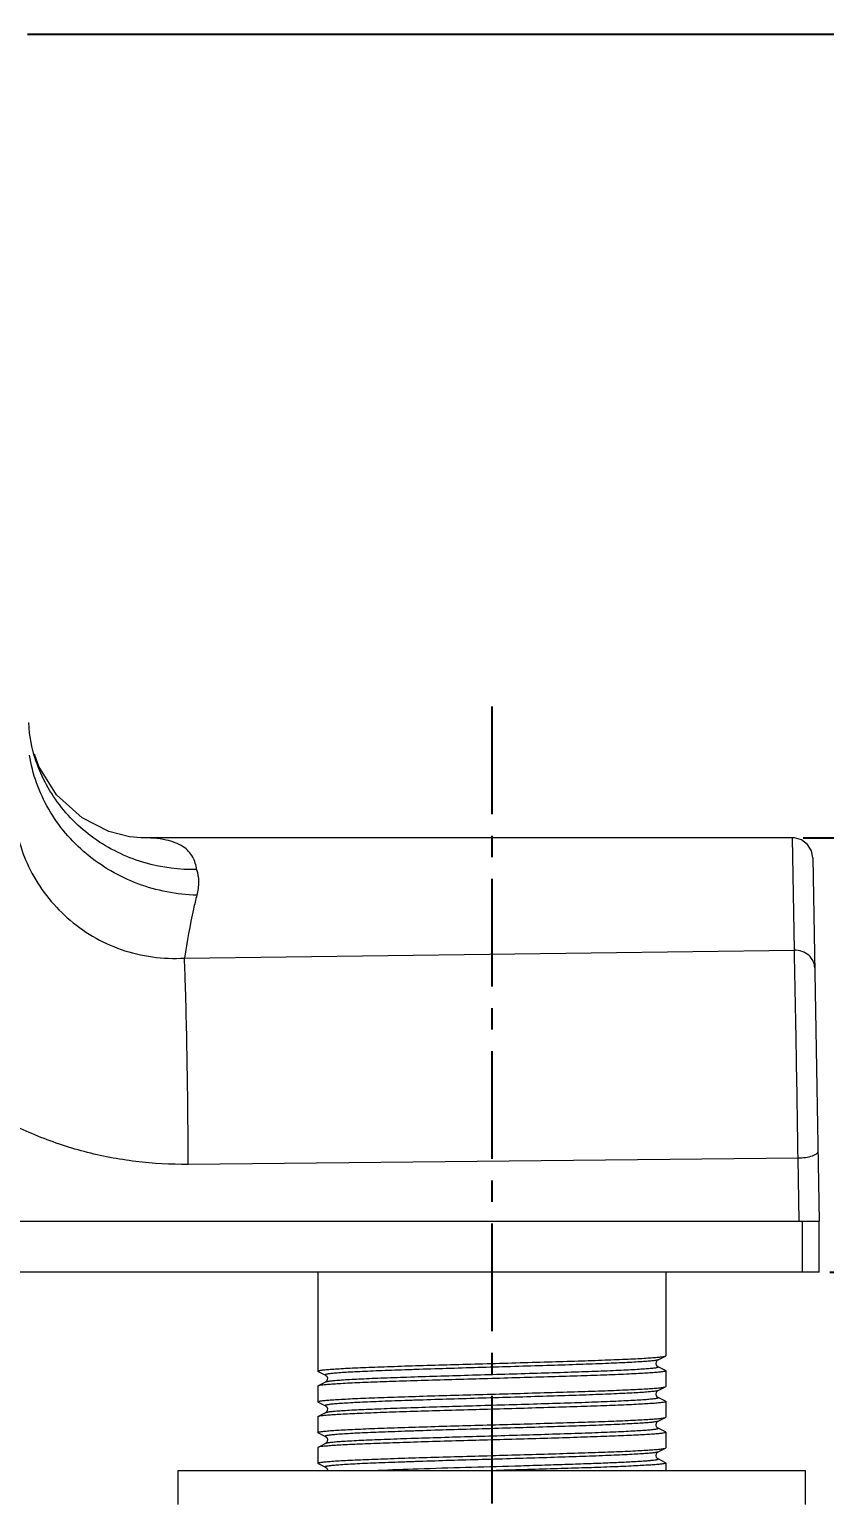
# Model space of a CAD drawing. Header units: millimetres. Extents: x 1931 to 2525, y -1753 to -1333.
# Drawn here: x 2364 to 2410.9, y -1669.4 to -1582.5 of the extents above; entities that cross this region are included whole.
import ezdxf

# ---------------------------------------------------------------- set-up
doc = ezdxf.new("R2010")
doc.units = ezdxf.units.MM
doc.header["$LTSCALE"] = 0.1
doc.linetypes.add('CENTERX2', pattern=[101.6, 63.5, -12.7, 12.7, -12.7])
doc.layers.get('0').update_dxf_attribs({"lineweight": 13})
doc.layers.add('CENTER', color=1, linetype='CENTERX2')
doc.layers.add('DIM', color=3, linetype='Continuous', lineweight=9)
doc.styles.get("Standard").update_dxf_attribs({"font": 'arial.ttf'})
doc.dimstyles.new('ISO-25', dxfattribs={"dimtxt": 2.5, "dimasz": 2.5, "dimexe": 1.25, "dimexo": 0.625, "dimtad": 1, "dimdec": 1, "dimtxsty": 'Standard', "dimcen": 2.5, "dimadec": 0, "dimazin": 0, "dimtfac": 1, "dimtdec": 1, "dimtmove": 0, "dimatfit": 3, "dimfxl": 0, "dimarcsym": 0})

# ---------------------------------------------------------------- blocks, each defined once
blk = doc.blocks.new('*D13')
at = {"layer": 'Defpoints', "color": 0}
for p in [(2409.01, -1630.176), (2430.457, -1630.176), (2410.584, -1655.79)]:
    blk.add_point(p, dxfattribs=at)
at = {"layer": 'DIM', "color": 3, "linetype": 'ByBlock', "lineweight": -2}
for p, q in [((2409.635, -1630.176), (2431.707, -1630.176)), ((2430.457, -1650.79), (2430.457, -1635.176)), ((2411.209, -1655.79), (2431.707, -1655.79))]:
    blk.add_line(p, q, dxfattribs=at)
at = {"layer": 'DIM', "color": 3}
for points in [[(2429.623, -1635.176), (2431.29, -1635.176), (2430.457, -1630.176)], [(2429.623, -1650.79), (2431.29, -1650.79), (2430.457, -1655.79)]]:
    blk.add_solid(points, dxfattribs=at)
at = {"layer": 'DIM', "color": 3, "insert": (2426.827, -1642.983), "char_height": 5, "attachment_point": 5, "rotation": 90}
blk.add_mtext('25,6', dxfattribs=at)
blk = doc.blocks.new('*D14')
at = {"layer": 'Defpoints', "color": 0}
for p in [(2363.284, -1582.79), (2445.504, -1582.79), (2410.584, -1655.79)]:
    blk.add_point(p, dxfattribs=at)
at = {"layer": 'DIM', "color": 3, "linetype": 'ByBlock', "lineweight": -2}
for p, q in [((2363.909, -1582.79), (2446.754, -1582.79)), ((2445.504, -1650.79), (2445.504, -1587.79)), ((2411.209, -1655.79), (2446.754, -1655.79))]:
    blk.add_line(p, q, dxfattribs=at)
at = {"layer": 'DIM', "color": 3}
for points in [[(2444.67, -1587.79), (2446.337, -1587.79), (2445.504, -1582.79)], [(2444.67, -1650.79), (2446.337, -1650.79), (2445.504, -1655.79)]]:
    blk.add_solid(points, dxfattribs=at)
at = {"layer": 'DIM', "color": 3, "insert": (2442.324, -1619.29), "char_height": 5, "attachment_point": 5, "rotation": 90}
blk.add_mtext('73', dxfattribs=at)
blk = doc.blocks.new('*D15')
at = {"layer": 'Defpoints', "color": 0}
for p in [(2340.284, -1542.935), (2467.245, -1542.935), (2410.584, -1655.79)]:
    blk.add_point(p, dxfattribs=at)
at = {"layer": 'DIM', "color": 3, "linetype": 'ByBlock', "lineweight": -2}
for p, q in [((2340.909, -1542.935), (2468.495, -1542.935)), ((2467.245, -1650.79), (2467.245, -1547.935)), ((2411.209, -1655.79), (2468.495, -1655.79))]:
    blk.add_line(p, q, dxfattribs=at)
at = {"layer": 'DIM', "color": 3}
for points in [[(2466.411, -1547.935), (2468.078, -1547.935), (2467.245, -1542.935)], [(2466.411, -1650.79), (2468.078, -1650.79), (2467.245, -1655.79)]]:
    blk.add_solid(points, dxfattribs=at)
at = {"layer": 'DIM', "color": 3, "insert": (2463.615, -1599.362), "char_height": 5, "attachment_point": 5, "rotation": 90}
blk.add_mtext('112,9', dxfattribs=at)

msp = doc.modelspace()

# ---------------------------------------------------------------- linework, layer by layer
at = {"color": 7, "linetype": 'Continuous'}
for p, q in [((2364.288, -1625.259), (2364.162, -1624.773)), ((2409.01, -1630.176), (2370.608, -1630.176)), ((2409.124, -1636.8), (2409.01, -1630.176)), ((2410.21, -1631.355), (2410.584, -1652.79)), ((2373.159, -1637.268), (2409.124, -1636.8)), ((2409.341, -1649.075), (2373.387, -1649.435)), ((2409.408, -1652.79), (2409.341, -1649.075)), ((2269.984, -1652.79), (2410.584, -1652.79)), ((2409.61, -1655.79), (2409.61, -1652.79)), ((2410.584, -1655.79), (2410.584, -1652.79)), ((2410.584, -1655.79), (2269.984, -1655.79)), ((2381.034, -1655.79), (2381.034, -1661.622)), ((2401.534, -1655.79), (2401.534, -1660.717)), ((2401.088, -1660.957), (2401.519, -1660.733)), ((2401.519, -1661.592), (2401.088, -1661.368)), ((2401.483, -1660.746), (2401.519, -1660.733)), ((2401.519, -1660.733), (2401.534, -1660.717)), ((2381.049, -1661.638), (2381.034, -1661.622)), ((2381.049, -1661.638), (2381.48, -1661.862)), ((2381.48, -1662.272), (2381.049, -1662.497)), ((2401.534, -1661.608), (2401.483, -1661.637)), ((2401.519, -1661.592), (2401.534, -1661.608)), ((2401.534, -1661.608), (2401.534, -1662.527)), ((2381.049, -1662.497), (2381.034, -1662.513)), ((2381.034, -1662.513), (2381.034, -1663.432)), ((2401.088, -1662.767), (2401.519, -1662.543)), ((2401.519, -1663.402), (2401.088, -1663.178)), ((2401.483, -1662.556), (2401.519, -1662.543)), ((2401.519, -1662.543), (2401.534, -1662.527)), ((2381.049, -1663.448), (2381.034, -1663.432)), ((2381.049, -1663.448), (2381.48, -1663.672)), ((2381.48, -1664.082), (2381.049, -1664.307)), ((2401.534, -1663.418), (2401.483, -1663.447)), ((2401.519, -1663.402), (2401.534, -1663.418)), ((2401.534, -1663.418), (2401.534, -1664.337)), ((2381.049, -1664.307), (2381.034, -1664.323)), ((2381.034, -1664.323), (2381.034, -1665.242)), ((2401.088, -1664.577), (2401.519, -1664.353)), ((2401.519, -1665.212), (2401.088, -1664.988)), ((2401.483, -1664.366), (2401.519, -1664.353)), ((2401.519, -1664.353), (2401.534, -1664.337)), ((2381.049, -1665.258), (2381.034, -1665.242)), ((2381.049, -1665.258), (2381.48, -1665.482)), ((2381.48, -1665.892), (2381.049, -1666.117)), ((2401.534, -1665.228), (2401.483, -1665.257)), ((2401.519, -1665.212), (2401.534, -1665.228)), ((2401.534, -1665.228), (2401.534, -1666.147)), ((2381.049, -1666.117), (2381.034, -1666.133)), ((2381.034, -1666.133), (2381.034, -1667.052)), ((2401.088, -1666.387), (2401.519, -1666.163)), ((2401.483, -1666.176), (2401.519, -1666.163)), ((2401.519, -1666.163), (2401.534, -1666.147)), ((2372.784, -1667.484), (2409.784, -1667.484)), ((2372.784, -1669.484), (2372.784, -1667.484)), ((2381.049, -1667.068), (2381.034, -1667.052)), ((2381.049, -1667.068), (2381.48, -1667.292)), ((2401.519, -1667.022), (2401.088, -1666.798)), ((2401.534, -1667.038), (2401.483, -1667.067)), ((2401.519, -1667.022), (2401.534, -1667.038)), ((2401.534, -1667.038), (2401.534, -1667.484)), ((2409.784, -1669.484), (2409.784, -1667.484))]:
    msp.add_line(p, q, dxfattribs=at)
for points in [[(2364.162, -1624.773), (2364.034, -1624.01), (2363.993, -1623.37)], [(2370.615, -1630.176), (2369.934, -1630.122), (2368.703, -1629.803), (2367.135, -1628.998), (2365.63, -1627.647), (2364.575, -1625.98), (2364.324, -1625.246)], [(2410.21, -1631.355), (2410.128, -1630.939), (2409.893, -1630.563), (2409.537, -1630.298), (2409.13, -1630.182), (2409.01, -1630.176)], [(2401.088, -1661.368), (2401.051, -1661.342), (2401, -1661.279), (2400.97, -1661.175), (2400.989, -1661.067), (2401.038, -1660.994), (2401.078, -1660.963), (2401.088, -1660.957)], [(2381.48, -1661.862), (2381.499, -1661.874), (2381.55, -1661.923), (2381.594, -1662.023), (2381.586, -1662.144), (2381.534, -1662.231), (2381.488, -1662.268), (2381.48, -1662.272)], [(2401.088, -1663.178), (2401.051, -1663.152), (2401, -1663.089), (2400.97, -1662.985), (2400.989, -1662.877), (2401.038, -1662.804), (2401.078, -1662.773), (2401.088, -1662.767)], [(2381.48, -1663.672), (2381.499, -1663.684), (2381.55, -1663.733), (2381.594, -1663.832), (2381.586, -1663.953), (2381.534, -1664.041), (2381.488, -1664.078), (2381.48, -1664.082)], [(2401.088, -1664.988), (2401.051, -1664.962), (2401, -1664.899), (2400.97, -1664.795), (2400.989, -1664.686), (2401.038, -1664.614), (2401.078, -1664.583), (2401.088, -1664.577)], [(2381.48, -1665.482), (2381.499, -1665.494), (2381.55, -1665.542), (2381.594, -1665.642), (2381.586, -1665.763), (2381.534, -1665.851), (2381.488, -1665.888), (2381.48, -1665.892)], [(2401.088, -1666.798), (2401.051, -1666.772), (2400.999, -1666.709), (2400.97, -1666.604), (2400.989, -1666.496), (2401.038, -1666.424), (2401.078, -1666.392), (2401.088, -1666.387)], [(2381.48, -1667.292), (2381.499, -1667.304), (2381.55, -1667.352), (2381.594, -1667.452), (2381.592, -1667.484)]]:
    msp.add_lwpolyline(points, dxfattribs=at)
msp.add_arc((1939.398, -1650.948), 433.992, 0.19976, 0.37637, dxfattribs=at)
for points, knots in [([(2373.89, -1633.558), (2372.712, -1633.529), (2370.355, -1633.073), (2367.271, -1631.286), (2364.993, -1628.61), (2364.203, -1626.411), (2364.027, -1625.299)], [0, 0, 0, 0, 0.254813, 0.507985, 0.756645, 1, 1, 1, 1]), ([(2373.876, -1632.048), (2372.876, -1632.069), (2370.789, -1631.808), (2367.883, -1630.46), (2365.545, -1628.202), (2364.584, -1626.256), (2364.288, -1625.259)], [0, 0, 0, 0, 0.238781, 0.493602, 0.751611, 1, 1, 1, 1]), ([(2363.158, -1628.816), (2363.231, -1629.938), (2363.9, -1632.232), (2366.133, -1635.081), (2369.364, -1637.011), (2371.906, -1637.347), (2373.159, -1637.268)], [0, 0, 0, 0, 0.234414, 0.482525, 0.738393, 1, 1, 1, 1]), ([(2373.876, -1632.048), (2373.855, -1631.792), (2373.704, -1631.262), (2373.06, -1630.597), (2371.964, -1630.229), (2371.108, -1630.176), (2370.615, -1630.176)], [0, 0, 0, 0, 0.185345, 0.382999, 0.643415, 1, 1, 1, 1]), ([(2373.876, -1632.047), (2373.952, -1632.276), (2374.03, -1632.789), (2373.955, -1633.298), (2373.89, -1633.558)], [0, 0, 0, 0, 0.473091, 1, 1, 1, 1]), ([(2373.89, -1633.558), (2373.823, -1633.831), (2373.539, -1635.059), (2373.314, -1636.3), (2373.159, -1637.268)], [0, 0, 0, 0, 0.222687, 1, 1, 1, 1]), ([(2410.323, -1637.853), (2410.321, -1637.72), (2410.254, -1637.435), (2409.894, -1636.961), (2409.422, -1636.799), (2409.124, -1636.8)], [0, 0, 0, 0, 0.229813, 0.486055, 1, 1, 1, 1]), ([(2409.341, -1649.075), (2409.304, -1646.715), (2409.235, -1642.624), (2409.162, -1638.532), (2409.124, -1636.8)], [0, 0, 0, 0, 0.57667, 1, 1, 1, 1]), ([(2373.387, -1649.435), (2372.355, -1649.439), (2370.289, -1649.331), (2367.248, -1648.75), (2364.332, -1647.763), (2361.601, -1646.396), (2359.135, -1644.652), (2356.323, -1641.939), (2354.773, -1639.398), (2354.111, -1637.611)], [0, 0, 0, 0, 0.129077, 0.257763, 0.385797, 0.512757, 0.63825, 0.761756, 1, 1, 1, 1]), ([(2373.381, -1648.098), (2373.367, -1645.979), (2373.329, -1642.973), (2373.242, -1639.363), (2373.189, -1637.872), (2373.159, -1637.268)], [0, 0, 0, 0, 0.58673, 0.832581, 1, 1, 1, 1]), ([(2410.512, -1648.655), (2410.513, -1648.711), (2410.445, -1648.803), (2410.316, -1648.883), (2410.099, -1648.976), (2409.768, -1649.048), (2409.487, -1649.071), (2409.341, -1649.075)], [0, 0, 0, 0, 0.127981, 0.22733, 0.353568, 0.666012, 1, 1, 1, 1]), ([(2381.034, -1661.622), (2381.034, -1661.616), (2381.052, -1661.602), (2381.087, -1661.592), (2381.146, -1661.578), (2381.266, -1661.559), (2381.474, -1661.537), (2381.79, -1661.51), (2382.194, -1661.483), (2382.681, -1661.456), (2383.246, -1661.428), (2383.88, -1661.401), (2384.577, -1661.375), (2385.626, -1661.338), (2387.058, -1661.291), (2388.874, -1661.237), (2390.776, -1661.185), (2392.696, -1661.131), (2394.568, -1661.075), (2396.32, -1661.022), (2397.888, -1660.97), (2399.058, -1660.923), (2399.864, -1660.884), (2400.351, -1660.857), (2400.755, -1660.831), (2401.076, -1660.806), (2401.309, -1660.779), (2401.436, -1660.759), (2401.483, -1660.746)], [0, 0, 0, 0, 0.000888, 0.002719, 0.005609, 0.009563, 0.020661, 0.036162, 0.055996, 0.079949, 0.107713, 0.138857, 0.172877, 0.209901, 0.292481, 0.382803, 0.476056, 0.571041, 0.664167, 0.750427, 0.827666, 0.894028, 0.921916, 0.94581, 0.965535, 0.981264, 0.992826, 1, 1, 1, 1]), ([(2401.088, -1660.957), (2401.075, -1660.964), (2401.04, -1660.975), (2400.94, -1660.996), (2400.757, -1661.02), (2400.471, -1661.047), (2400.098, -1661.073), (2399.639, -1661.1), (2399.098, -1661.129), (2398.478, -1661.157), (2397.524, -1661.197), (2396.197, -1661.244), (2394.472, -1661.298), (2392.623, -1661.355), (2390.725, -1661.41), (2388.849, -1661.464), (2387.329, -1661.512), (2386.175, -1661.551), (2385.382, -1661.579), (2384.649, -1661.607), (2383.979, -1661.634), (2383.376, -1661.662), (2382.846, -1661.69), (2382.454, -1661.715), (2382.184, -1661.735), (2382.015, -1661.749), (2381.869, -1661.763), (2381.745, -1661.777), (2381.645, -1661.79), (2381.566, -1661.803), (2381.516, -1661.815), (2381.487, -1661.825), (2381.474, -1661.832), (2381.465, -1661.839), (2381.463, -1661.853), (2381.474, -1661.859), (2381.48, -1661.862)], [0, 0, 0, 0, 0.002156, 0.005486, 0.015638, 0.030291, 0.049303, 0.072621, 0.100253, 0.131924, 0.167144, 0.245918, 0.334284, 0.430131, 0.527746, 0.623729, 0.71618, 0.759431, 0.7998, 0.837068, 0.871184, 0.901996, 0.929122, 0.952042, 0.961822, 0.970442, 0.977898, 0.984201, 0.989364, 0.993388, 0.996271, 0.99729, 0.998038, 0.998547, 0.998916, 1, 1, 1, 1]), ([(2401.088, -1661.368), (2401.094, -1661.371), (2401.105, -1661.377), (2401.103, -1661.391), (2401.094, -1661.398), (2401.081, -1661.405), (2401.051, -1661.415), (2400.999, -1661.428), (2400.919, -1661.442), (2400.815, -1661.455), (2400.689, -1661.469), (2400.541, -1661.483), (2400.372, -1661.497), (2400.104, -1661.516), (2399.716, -1661.54), (2399.187, -1661.568), (2398.579, -1661.596), (2397.9, -1661.625), (2397.161, -1661.653), (2396.37, -1661.681), (2395.222, -1661.718), (2393.701, -1661.766), (2391.822, -1661.822), (2389.924, -1661.876), (2388.078, -1661.932), (2386.354, -1661.988), (2385.026, -1662.035), (2384.078, -1662.073), (2383.464, -1662.101), (2382.922, -1662.13), (2382.461, -1662.158), (2382.087, -1662.186), (2381.803, -1662.213), (2381.623, -1662.235), (2381.526, -1662.256), (2381.492, -1662.266), (2381.48, -1662.273)], [0, 0, 0, 0, 0.001069, 0.00144, 0.001959, 0.002726, 0.00377, 0.006729, 0.010865, 0.01617, 0.02262, 0.03018, 0.038804, 0.048475, 0.071125, 0.098137, 0.129201, 0.163891, 0.201681, 0.241944, 0.284496, 0.376645, 0.473962, 0.570962, 0.665999, 0.755363, 0.833966, 0.868524, 0.899933, 0.927642, 0.951218, 0.970336, 0.98481, 0.994654, 0.997891, 1, 1, 1, 1]), ([(2401.483, -1661.637), (2401.437, -1661.65), (2401.314, -1661.67), (2401.086, -1661.696), (2400.776, -1661.721), (2400.383, -1661.746), (2399.911, -1661.773), (2399.13, -1661.811), (2397.993, -1661.857), (2396.469, -1661.909), (2394.763, -1661.961), (2392.933, -1662.015), (2391.048, -1662.068), (2389.173, -1662.119), (2387.369, -1662.173), (2385.7, -1662.227), (2384.425, -1662.271), (2383.518, -1662.307), (2382.931, -1662.334), (2382.416, -1662.361), (2381.978, -1662.388), (2381.624, -1662.415), (2381.355, -1662.44), (2381.185, -1662.461), (2381.093, -1662.481), (2381.061, -1662.491), (2381.049, -1662.497)], [0, 0, 0, 0, 0.007017, 0.018275, 0.033566, 0.05271, 0.075886, 0.102938, 0.167403, 0.242658, 0.326609, 0.417653, 0.511122, 0.603064, 0.692693, 0.775655, 0.847927, 0.879833, 0.908688, 0.934047, 0.955557, 0.972968, 0.986137, 0.995115, 0.998071, 1, 1, 1, 1]), ([(2381.034, -1663.432), (2381.034, -1663.426), (2381.052, -1663.412), (2381.087, -1663.402), (2381.146, -1663.388), (2381.225, -1663.376), (2381.327, -1663.363), (2381.508, -1663.344), (2381.79, -1663.32), (2382.194, -1663.293), (2382.681, -1663.266), (2383.246, -1663.238), (2383.88, -1663.211), (2384.577, -1663.185), (2385.626, -1663.148), (2387.058, -1663.101), (2388.874, -1663.047), (2390.776, -1662.994), (2392.696, -1662.941), (2394.568, -1662.885), (2396.319, -1662.832), (2397.888, -1662.78), (2399.058, -1662.733), (2399.864, -1662.694), (2400.351, -1662.667), (2400.755, -1662.641), (2401.076, -1662.616), (2401.309, -1662.589), (2401.436, -1662.569), (2401.483, -1662.556)], [0, 0, 0, 0, 0.000887, 0.002718, 0.005609, 0.009564, 0.014568, 0.020662, 0.036162, 0.055995, 0.07995, 0.107713, 0.138852, 0.172885, 0.209897, 0.29248, 0.3828, 0.476065, 0.571044, 0.664166, 0.750418, 0.827664, 0.894027, 0.921916, 0.945811, 0.965531, 0.981263, 0.992825, 1, 1, 1, 1]), ([(2401.088, -1662.767), (2401.075, -1662.774), (2401.04, -1662.785), (2400.94, -1662.806), (2400.757, -1662.83), (2400.471, -1662.857), (2400.098, -1662.883), (2399.639, -1662.91), (2399.098, -1662.939), (2398.478, -1662.967), (2397.524, -1663.007), (2396.197, -1663.054), (2394.472, -1663.108), (2392.623, -1663.165), (2390.725, -1663.22), (2388.849, -1663.274), (2387.329, -1663.322), (2386.175, -1663.361), (2385.382, -1663.389), (2384.649, -1663.417), (2383.979, -1663.444), (2383.376, -1663.472), (2382.846, -1663.5), (2382.454, -1663.525), (2382.184, -1663.545), (2382.015, -1663.559), (2381.869, -1663.573), (2381.745, -1663.587), (2381.645, -1663.6), (2381.566, -1663.613), (2381.516, -1663.625), (2381.487, -1663.635), (2381.474, -1663.642), (2381.465, -1663.649), (2381.463, -1663.663), (2381.474, -1663.669), (2381.48, -1663.672)], [0, 0, 0, 0, 0.002156, 0.005486, 0.015638, 0.030291, 0.049303, 0.072621, 0.100254, 0.131924, 0.167145, 0.245918, 0.334285, 0.430131, 0.527747, 0.62373, 0.71618, 0.759431, 0.7998, 0.837068, 0.871184, 0.901996, 0.929122, 0.952042, 0.961822, 0.970442, 0.977898, 0.984201, 0.989364, 0.993388, 0.996271, 0.99729, 0.998038, 0.998547, 0.998916, 1, 1, 1, 1]), ([(2401.088, -1663.178), (2401.094, -1663.181), (2401.105, -1663.187), (2401.103, -1663.201), (2401.094, -1663.208), (2401.081, -1663.215), (2401.051, -1663.225), (2400.999, -1663.238), (2400.919, -1663.252), (2400.815, -1663.265), (2400.689, -1663.279), (2400.541, -1663.293), (2400.372, -1663.307), (2400.104, -1663.326), (2399.716, -1663.35), (2399.187, -1663.378), (2398.579, -1663.406), (2397.9, -1663.435), (2397.161, -1663.463), (2396.37, -1663.491), (2395.222, -1663.528), (2393.701, -1663.576), (2391.822, -1663.632), (2389.924, -1663.686), (2388.078, -1663.742), (2386.354, -1663.798), (2385.025, -1663.845), (2384.078, -1663.883), (2383.464, -1663.911), (2382.922, -1663.94), (2382.461, -1663.968), (2382.086, -1663.996), (2381.803, -1664.023), (2381.623, -1664.045), (2381.526, -1664.066), (2381.492, -1664.076), (2381.48, -1664.083)], [0, 0, 0, 0, 0.001068, 0.001439, 0.001958, 0.002724, 0.003769, 0.006729, 0.010864, 0.016169, 0.022619, 0.030182, 0.038803, 0.048469, 0.071127, 0.098136, 0.129203, 0.163892, 0.20168, 0.241944, 0.284505, 0.376647, 0.473963, 0.570953, 0.666001, 0.755366, 0.833967, 0.868524, 0.899933, 0.927643, 0.951219, 0.970336, 0.984813, 0.99465, 0.997888, 1, 1, 1, 1]), ([(2401.483, -1663.447), (2401.437, -1663.46), (2401.314, -1663.48), (2401.086, -1663.506), (2400.776, -1663.531), (2400.383, -1663.556), (2399.911, -1663.583), (2399.13, -1663.621), (2397.993, -1663.667), (2396.469, -1663.719), (2394.763, -1663.771), (2392.933, -1663.825), (2391.048, -1663.878), (2389.173, -1663.929), (2387.369, -1663.983), (2385.7, -1664.037), (2384.425, -1664.081), (2383.518, -1664.117), (2382.931, -1664.144), (2382.416, -1664.171), (2381.978, -1664.198), (2381.624, -1664.225), (2381.355, -1664.25), (2381.185, -1664.271), (2381.093, -1664.291), (2381.061, -1664.301), (2381.049, -1664.307)], [0, 0, 0, 0, 0.007017, 0.018274, 0.033567, 0.052712, 0.075885, 0.102938, 0.167402, 0.242651, 0.326605, 0.417655, 0.511123, 0.603067, 0.692694, 0.775655, 0.847918, 0.879831, 0.908688, 0.934047, 0.955558, 0.972967, 0.986141, 0.995112, 0.998069, 1, 1, 1, 1]), ([(2381.034, -1665.242), (2381.034, -1665.236), (2381.052, -1665.222), (2381.087, -1665.212), (2381.146, -1665.198), (2381.225, -1665.186), (2381.327, -1665.173), (2381.508, -1665.154), (2381.79, -1665.13), (2382.194, -1665.103), (2382.681, -1665.076), (2383.246, -1665.048), (2383.88, -1665.021), (2384.577, -1664.995), (2385.626, -1664.958), (2387.058, -1664.911), (2388.874, -1664.856), (2390.776, -1664.805), (2392.696, -1664.751), (2394.568, -1664.695), (2396.32, -1664.642), (2397.888, -1664.59), (2399.058, -1664.543), (2399.864, -1664.504), (2400.351, -1664.477), (2400.755, -1664.451), (2401.076, -1664.426), (2401.309, -1664.399), (2401.436, -1664.379), (2401.483, -1664.366)], [0, 0, 0, 0, 0.000887, 0.002717, 0.00561, 0.009563, 0.014567, 0.020664, 0.036163, 0.055994, 0.079952, 0.107712, 0.13885, 0.172883, 0.209898, 0.29248, 0.382807, 0.476054, 0.571042, 0.664168, 0.75044, 0.82766, 0.894025, 0.921916, 0.945813, 0.96553, 0.981261, 0.992825, 1, 1, 1, 1]), ([(2401.088, -1664.577), (2401.075, -1664.584), (2401.04, -1664.595), (2400.94, -1664.616), (2400.757, -1664.64), (2400.471, -1664.667), (2400.098, -1664.693), (2399.639, -1664.72), (2399.098, -1664.749), (2398.478, -1664.777), (2397.524, -1664.817), (2396.197, -1664.864), (2394.472, -1664.918), (2392.623, -1664.975), (2390.725, -1665.03), (2388.849, -1665.084), (2387.329, -1665.132), (2386.175, -1665.171), (2385.382, -1665.199), (2384.649, -1665.227), (2383.979, -1665.254), (2383.376, -1665.282), (2382.846, -1665.31), (2382.454, -1665.335), (2382.184, -1665.355), (2382.015, -1665.369), (2381.869, -1665.383), (2381.745, -1665.397), (2381.645, -1665.41), (2381.566, -1665.423), (2381.516, -1665.435), (2381.487, -1665.445), (2381.474, -1665.452), (2381.465, -1665.459), (2381.463, -1665.473), (2381.474, -1665.479), (2381.48, -1665.482)], [0, 0, 0, 0, 0.002156, 0.005486, 0.015638, 0.030291, 0.049303, 0.072621, 0.100254, 0.131924, 0.167145, 0.245918, 0.334285, 0.430131, 0.527747, 0.62373, 0.71618, 0.759431, 0.7998, 0.837068, 0.871184, 0.901996, 0.929122, 0.952042, 0.961822, 0.970442, 0.977898, 0.984201, 0.989364, 0.993388, 0.996271, 0.99729, 0.998038, 0.998547, 0.998916, 1, 1, 1, 1]), ([(2401.088, -1664.988), (2401.094, -1664.991), (2401.105, -1664.997), (2401.103, -1665.011), (2401.094, -1665.018), (2401.081, -1665.025), (2401.051, -1665.035), (2400.999, -1665.048), (2400.919, -1665.062), (2400.815, -1665.076), (2400.689, -1665.089), (2400.541, -1665.103), (2400.372, -1665.117), (2400.104, -1665.136), (2399.716, -1665.16), (2399.187, -1665.188), (2398.579, -1665.216), (2397.9, -1665.245), (2397.161, -1665.273), (2396.37, -1665.301), (2395.222, -1665.338), (2393.701, -1665.386), (2391.822, -1665.442), (2389.924, -1665.496), (2388.078, -1665.552), (2386.353, -1665.608), (2385.025, -1665.655), (2384.078, -1665.693), (2383.464, -1665.721), (2382.922, -1665.75), (2382.461, -1665.778), (2382.086, -1665.806), (2381.803, -1665.833), (2381.623, -1665.855), (2381.526, -1665.876), (2381.492, -1665.886), (2381.48, -1665.893)], [0, 0, 0, 0, 0.00107, 0.001441, 0.00196, 0.002726, 0.003771, 0.006731, 0.010867, 0.016173, 0.022624, 0.030182, 0.03881, 0.048477, 0.071126, 0.098142, 0.129204, 0.163896, 0.201688, 0.241957, 0.284495, 0.376653, 0.473975, 0.570965, 0.666009, 0.755372, 0.833967, 0.868525, 0.899937, 0.927647, 0.951221, 0.970339, 0.984816, 0.994655, 0.997887, 1, 1, 1, 1]), ([(2401.483, -1665.257), (2401.437, -1665.27), (2401.314, -1665.29), (2401.086, -1665.316), (2400.776, -1665.341), (2400.383, -1665.366), (2399.911, -1665.393), (2399.13, -1665.431), (2397.993, -1665.477), (2396.469, -1665.529), (2394.763, -1665.581), (2392.933, -1665.635), (2391.048, -1665.688), (2389.173, -1665.739), (2387.369, -1665.793), (2385.7, -1665.847), (2384.425, -1665.891), (2383.518, -1665.927), (2382.931, -1665.954), (2382.416, -1665.981), (2381.978, -1666.008), (2381.624, -1666.035), (2381.355, -1666.06), (2381.185, -1666.081), (2381.093, -1666.101), (2381.061, -1666.111), (2381.049, -1666.117)], [0, 0, 0, 0, 0.007018, 0.018277, 0.03357, 0.05271, 0.075885, 0.102942, 0.167406, 0.242667, 0.326608, 0.417654, 0.511123, 0.603056, 0.692698, 0.775668, 0.847927, 0.879831, 0.908692, 0.934051, 0.955561, 0.97297, 0.986144, 0.995115, 0.998068, 1, 1, 1, 1]), ([(2381.034, -1667.052), (2381.034, -1667.046), (2381.052, -1667.032), (2381.087, -1667.022), (2381.146, -1667.008), (2381.225, -1666.996), (2381.327, -1666.983), (2381.508, -1666.964), (2381.79, -1666.94), (2382.194, -1666.913), (2382.681, -1666.886), (2383.246, -1666.858), (2383.88, -1666.831), (2384.577, -1666.805), (2385.626, -1666.768), (2387.058, -1666.721), (2388.874, -1666.667), (2390.776, -1666.615), (2392.696, -1666.561), (2394.568, -1666.505), (2396.32, -1666.452), (2397.888, -1666.4), (2399.058, -1666.353), (2399.864, -1666.314), (2400.351, -1666.287), (2400.755, -1666.261), (2401.076, -1666.236), (2401.309, -1666.209), (2401.436, -1666.189), (2401.483, -1666.176)], [0, 0, 0, 0, 0.000887, 0.002717, 0.005611, 0.009561, 0.014567, 0.020663, 0.036163, 0.055995, 0.079952, 0.107711, 0.138851, 0.172875, 0.209904, 0.292479, 0.382797, 0.47605, 0.571044, 0.664168, 0.750423, 0.827663, 0.894024, 0.921916, 0.945812, 0.965532, 0.981259, 0.992824, 1, 1, 1, 1]), ([(2401.088, -1666.387), (2401.075, -1666.394), (2401.04, -1666.405), (2400.94, -1666.426), (2400.757, -1666.45), (2400.471, -1666.477), (2400.098, -1666.503), (2399.639, -1666.53), (2399.098, -1666.559), (2398.478, -1666.587), (2397.524, -1666.627), (2396.197, -1666.674), (2394.472, -1666.728), (2392.623, -1666.785), (2390.725, -1666.84), (2388.849, -1666.894), (2387.329, -1666.942), (2386.175, -1666.981), (2385.382, -1667.009), (2384.649, -1667.037), (2383.979, -1667.064), (2383.376, -1667.092), (2382.846, -1667.12), (2382.454, -1667.145), (2382.184, -1667.165), (2382.015, -1667.179), (2381.869, -1667.193), (2381.745, -1667.207), (2381.645, -1667.22), (2381.566, -1667.233), (2381.516, -1667.245), (2381.487, -1667.255), (2381.474, -1667.262), (2381.465, -1667.269), (2381.463, -1667.283), (2381.474, -1667.289), (2381.48, -1667.292)], [0, 0, 0, 0, 0.002156, 0.005486, 0.015638, 0.030291, 0.049303, 0.072621, 0.100254, 0.131924, 0.167145, 0.245918, 0.334285, 0.430131, 0.527747, 0.62373, 0.71618, 0.759431, 0.7998, 0.837068, 0.871184, 0.901996, 0.929122, 0.952042, 0.961822, 0.970442, 0.977898, 0.984201, 0.989364, 0.993388, 0.996271, 0.99729, 0.998038, 0.998547, 0.998916, 1, 1, 1, 1]), ([(2401.088, -1666.798), (2401.093, -1666.8), (2401.101, -1666.804), (2401.105, -1666.814), (2401.101, -1666.824), (2401.085, -1666.833), (2401.058, -1666.843), (2401.016, -1666.854), (2400.934, -1666.87), (2400.798, -1666.888), (2400.597, -1666.909), (2400.346, -1666.929), (2400.046, -1666.949), (2399.697, -1666.97), (2399.299, -1666.992), (2398.855, -1667.014), (2398.368, -1667.035), (2397.644, -1667.065), (2396.664, -1667.101), (2395.403, -1667.142), (2394.048, -1667.185), (2392.146, -1667.243), (2389.772, -1667.31), (2387.082, -1667.393), (2385.358, -1667.453), (2384.562, -1667.484)], [0, 0, 0, 0, 0.001065, 0.001411, 0.001755, 0.002808, 0.004586, 0.007152, 0.01052, 0.01965, 0.031899, 0.047082, 0.065162, 0.086264, 0.110332, 0.137209, 0.166685, 0.198524, 0.268118, 0.344088, 0.426595, 0.513298, 0.68808, 0.855981, 1, 1, 1, 1]), ([(2401.483, -1667.067), (2401.439, -1667.08), (2401.322, -1667.099), (2401.106, -1667.124), (2400.812, -1667.148), (2400.442, -1667.173), (2399.997, -1667.198), (2399.26, -1667.235), (2398.185, -1667.28), (2396.741, -1667.331), (2395.119, -1667.38), (2393.369, -1667.432), (2392.161, -1667.467), (2391.546, -1667.484)], [0, 0, 0, 0, 0.013809, 0.035788, 0.065532, 0.102684, 0.147551, 0.199964, 0.325133, 0.47207, 0.635703, 0.814425, 1, 1, 1, 1])]:
    msp.add_open_spline(points, degree=3, knots=knots, dxfattribs=at)
at = {"layer": 'CENTER', "color": 1}
msp.add_line((2391.284, -1622.436), (2391.284, -1702.646), dxfattribs=at)

# ---------------------------------------------------------------- dimensions: what is measured, and where the dimension line sits
at = {"layer": 'DIM', "color": 7}
dim = msp.add_linear_dim(base=(2467.245, -1542.935), p1=(2410.584, -1655.79), p2=(2340.284, -1542.935), angle=90, dimstyle='ISO-25', override={"dimtxt": 5, "dimasz": 5, "dimcen": 5, "dimclrd": 3, "dimclre": 3, "dimclrt": 3, "dimfxl": 1.25, "dimarcsym": 1}, dxfattribs=at)
dim.commit()
dim.dimension.update_dxf_attribs({"geometry": '*D15', "text_midpoint": (2463.615, -1599.362)})
for base, p2, picture, middle in [((2445.504, -1582.79), (2363.284, -1582.79), '*D14', (2445.504, -1619.29)), ((2430.457, -1630.176), (2409.01, -1630.176), '*D13', (2430.457, -1642.983))]:
    dim = msp.add_linear_dim(base=base, p1=(2410.584, -1655.79), p2=p2, angle=90, dimstyle='ISO-25', override={"dimtxt": 5, "dimasz": 5, "dimcen": 5, "dimclrd": 3, "dimclre": 3, "dimclrt": 3, "dimfxl": 1.25, "dimarcsym": 1}, dxfattribs=at)
    dim.commit()
    dim.dimension.update_dxf_attribs({"geometry": picture, "text_midpoint": middle, "dimtype": 160})

doc.saveas('drawing.dxf')
